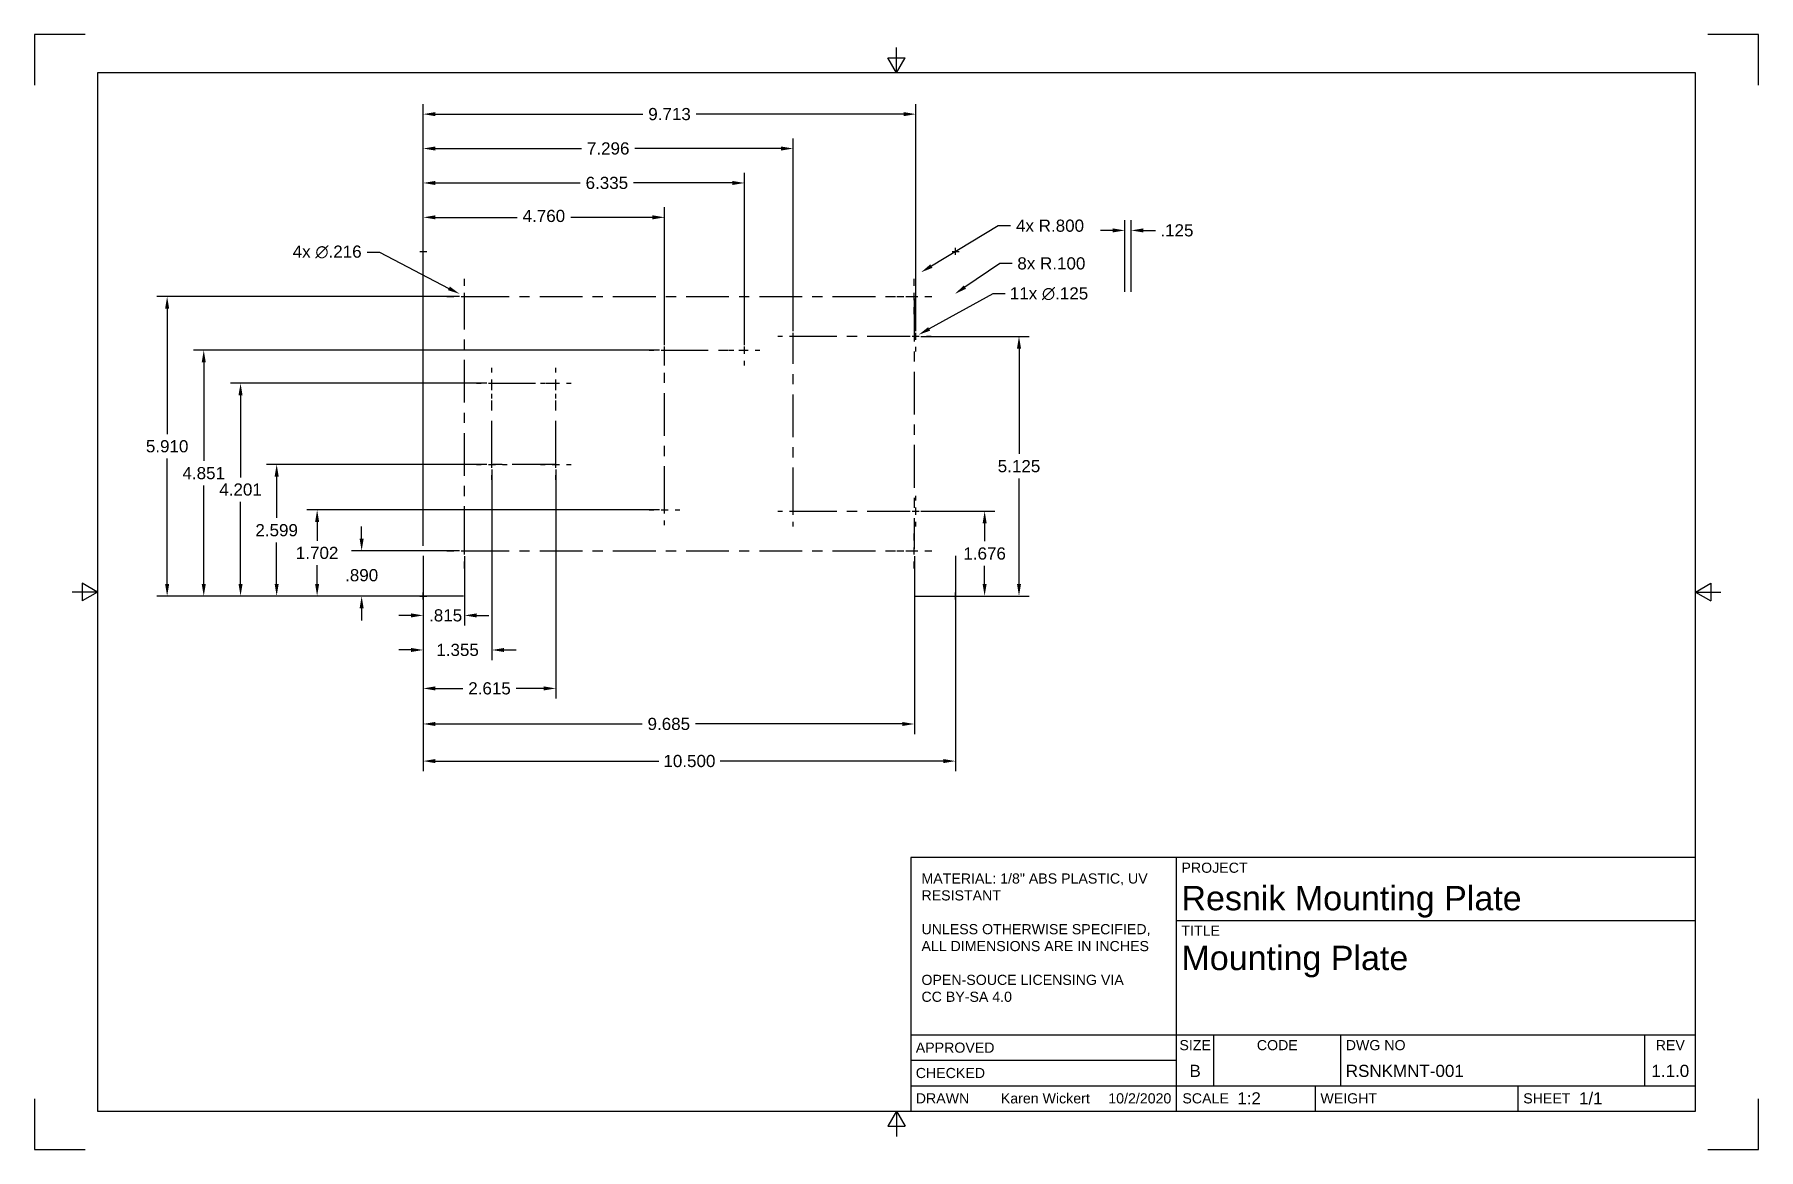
# Paper-space layout 'Sheet1' of a CAD drawing. Header units: inches. Extents: x 0 to 17, y 0 to 11.
import ezdxf
from ezdxf.enums import TextEntityAlignment as Align

# ---------------------------------------------------------------- set-up
doc = ezdxf.new("R2010")
doc.units = ezdxf.units.IN
doc.header["$LTSCALE"] = 0.75
doc.header["$MEASUREMENT"] = 0
doc.linetypes.add('CENTER2', pattern=[1.125, 0.75, -0.125, 0.125, -0.125])
for name, color, linetype, lineweight in [('Annotations', 7, 'Continuous', 25), ('Center Lines', 7, 'CENTER2', 25), ('Dimensions', 7, 'Continuous', 25)]:
    doc.layers.add(name, color=color, linetype=linetype, lineweight=lineweight)
doc.layers.add('Border', color=7, linetype='Continuous')
doc.layers.add('Titleblock', color=7, linetype='Continuous')
doc.styles.add('FusionTitle', font='')
doc.styles.get("Standard").update_dxf_attribs({"font": 'arial.ttf'})
doc.styles.get('FusionTitle').set_extended_font_data('Arial Unicode MS')
doc.dimstyles.get("Standard").update_dxf_attribs({"dimtxt": 0.12, "dimasz": 0.12, "dimexe": 0.1, "dimexo": 0.05, "dimgap": 0.06, "dimtad": 0, "dimtih": 1, "dimtoh": 1, "dimdec": 3, "dimzin": 4, "dimdsep": 46, "dimtxsty": 'Standard', "dimcen": 0, "dimclrd": 256, "dimclre": 256, "dimclrt": 256, "dimadec": 3, "dimazin": 1, "dimtp": 0.01, "dimtm": 0.01, "dimtfac": 1, "dimtdec": 3, "dimtofl": 0, "dimtmove": 0, "dimatfit": 3, "dimfxl": 1, "dimtolj": 1, "dimtzin": 4, "dimarcsym": 1})

# ---------------------------------------------------------------- blocks, each defined once
blk = doc.blocks.new('ANSI_B_SHEET')
at = {"layer": 'Border'}
for p, q in [((0.5, 11), (0, 11)), ((0, 11), (0, 10.5)), ((17, 11), (16.5, 11)), ((17, 10.5), (17, 11)), ((8.413, 10.77), (8.587, 10.77)), ((8.5, 10.62), (8.413, 10.77)), ((8.5, 10.62), (8.5, 10.87)), ((8.5, 10.62), (8.587, 10.77)), ((16.38, 10.62), (0.62, 10.62)), ((0.62, 10.62), (0.62, 0.38)), ((16.38, 0.38), (16.38, 10.62)), ((0.62, 5.5), (0.37, 5.5)), ((0.47, 5.587), (0.47, 5.413)), ((0.62, 5.5), (0.47, 5.587)), ((0.62, 5.5), (0.47, 5.413)), ((16.38, 5.5), (16.53, 5.587)), ((16.38, 5.5), (16.63, 5.5)), ((16.38, 5.5), (16.53, 5.413)), ((16.53, 5.587), (16.53, 5.413)), ((0, 0.5), (0, 0)), ((0.62, 0.38), (16.38, 0.38)), ((8.5, 0.38), (8.413, 0.23)), ((8.5, 0.38), (8.5, 0.13)), ((8.5, 0.38), (8.587, 0.23)), ((17, 0), (17, 0.5)), ((8.413, 0.23), (8.587, 0.23)), ((0, 0), (0.5, 0)), ((16.5, 0), (17, 0))]:
    blk.add_line(p, q, dxfattribs=at)
blk = doc.blocks.new('ANSI_TITLEBLOCK')
at = {"layer": 'Titleblock'}
for p, q in [((0, 2.5), (-7.74, 2.5)), ((-7.74, 2.5), (-7.74, 0)), ((-5.12, 0), (-5.12, 2.5)), ((0, 0), (0, 2.5)), ((-5.12, 1.88), (0, 1.88)), ((-7.74, 0.75), (0, 0.75)), ((-4.75, 0.25), (-4.75, 0.75)), ((-3.5, 0.25), (-3.5, 0.75)), ((-0.5, 0.25), (-0.5, 0.75)), ((-7.74, 0.5), (-5.12, 0.5)), ((-7.74, 0.25), (0, 0.25)), ((-3.75, 0), (-3.75, 0.25)), ((-1.75, 0), (-1.75, 0.25)), ((-7.74, 0), (0, 0))]:
    blk.add_line(p, q, dxfattribs=at)
at = {"layer": 'Titleblock', "style": 'FusionTitle'}
for s, p in [('PROJECT', (-5.07, 2.45)), ('TITLE', (-5.07, 1.83)), ('DWG NO', (-3.45, 0.7))]:
    blk.add_text(s, height=0.1, dxfattribs=at).set_placement(p, align=Align.TOP_LEFT)
for s, p in [('SIZE', (-4.935, 0.7)), ('CODE', (-4.125, 0.7)), ('REV', (-0.25, 0.7))]:
    blk.add_text(s, height=0.1, dxfattribs=at).set_placement(p, align=Align.TOP_CENTER)
for s, p in [('APPROVED', (-7.69, 0.625)), ('CHECKED', (-7.69, 0.375)), ('DRAWN', (-7.69, 0.125)), ('SCALE', (-5.061, 0.125)), ('WEIGHT', (-3.7, 0.125)), ('SHEET', (-1.7, 0.125))]:
    blk.add_text(s, height=0.1, dxfattribs=at).set_placement(p, align=Align.MIDDLE_LEFT)
blk.add_attdef('PROJECT', (-5.07, 1.98), '', height=0.24, dxfattribs=at)
for tag, height, p in [('TITLE_1', 0.24, (-5.07, 1.63)), ('TITLE_2', 0.24, (-5.07, 1.29)), ('TITLE_3', 0.12, (-5.07, 0.95))]:
    blk.add_attdef(tag, text='', height=height, dxfattribs=at).set_placement(p, align=Align.TOP_LEFT)
for tag, height, p in [('APPROVED_BY', 0.1, (-6.851, 0.625)), ('CHECKED_BY', 0.1, (-6.851, 0.375)), ('DRAWN_BY', 0.1, (-6.851, 0.125)), ('SCALE', 0.12, (-4.52, 0.125)), ('WEIGHT', 0.12, (-3.1, 0.125)), ('SHEET', 0.12, (-1.15, 0.125))]:
    blk.add_attdef(tag, text='', height=height, dxfattribs=at).set_placement(p, align=Align.MIDDLE_LEFT)
for tag, p in [('APPROVED_DATE', (-5.17, 0.625)), ('CHECKED_DATE', (-5.17, 0.375)), ('DRAWN_DATE', (-5.17, 0.125))]:
    blk.add_attdef(tag, text='', height=0.1, dxfattribs=at).set_placement(p, align=Align.MIDDLE_RIGHT)
for tag, p in [('SIZE', (-4.935, 0.3)), ('CODE', (-4.125, 0.3)), ('REV', (-0.25, 0.3))]:
    blk.add_attdef(tag, text='', height=0.12, dxfattribs=at).set_placement(p, align=Align.BOTTOM_CENTER)
blk.add_attdef('DWG_NO', text='', height=0.12, dxfattribs=at).set_placement((-3.45, 0.3), align=Align.BOTTOM_LEFT)
blk = doc.blocks.new('*D22')
at = {"layer": 'Defpoints', "color": 0, "transparency": 16777216}
for p in [(3.833, 5.907), (9.083, 5.907), (9.083, 3.832)]:
    blk.add_point(p, dxfattribs=at)
at = {"layer": 'Dimensions', "lineweight": -2, "transparency": 16777216}
for p, q in [((3.833, 5.857), (3.833, 3.732)), ((9.083, 5.857), (9.083, 3.732)), ((3.953, 3.832), (6.155, 3.832)), ((8.963, 3.832), (6.762, 3.832))]:
    blk.add_line(p, q, dxfattribs=at)
at = {"layer": 'Dimensions', "transparency": 16777216}
for points in [[(3.953, 3.852), (3.953, 3.812), (3.833, 3.832)], [(8.963, 3.852), (8.963, 3.812), (9.083, 3.832)]]:
    blk.add_solid(points, dxfattribs=at)
at = {"layer": 'Dimensions', "transparency": 16777216, "insert": (6.458, 3.832), "char_height": 0.12, "attachment_point": 5}
blk.add_mtext('\\A1;10.500', dxfattribs=at)
blk = doc.blocks.new('*U29')
at = {"layer": 'Center Lines', "color": 0, "ltscale": 0.75, "transparency": 16777216}
for p, q in [((0, 0.105), (0, 0.174)), ((-0.174, 0), (-0.105, 0)), ((0.105, 0), (0.174, 0)), ((0, -0.174), (0, -0.105))]:
    blk.add_line(p, q, dxfattribs=at)
at = {"layer": 'Center Lines', "color": 0, "linetype": 'Continuous', "ltscale": 0.75, "transparency": 16777216}
for p, q in [((-0.035, 0), (0.035, 0)), ((0, -0.035), (0, 0.035))]:
    blk.add_line(p, q, dxfattribs=at)
blk = doc.blocks.new('*U30')
at = {"layer": 'Center Lines', "color": 0, "ltscale": 0.75, "transparency": 16777216}
for p, q in [((0, 0.105), (0, 0.174)), ((-0.174, 0), (-0.105, 0)), ((0.105, 0), (0.174, 0)), ((0, -0.174), (0, -0.105))]:
    blk.add_line(p, q, dxfattribs=at)
at = {"layer": 'Center Lines', "color": 0, "linetype": 'Continuous', "ltscale": 0.75, "transparency": 16777216}
for p, q in [((-0.035, 0), (0.035, 0)), ((0, -0.035), (0, 0.035))]:
    blk.add_line(p, q, dxfattribs=at)
blk = doc.blocks.new('*U36')
at = {"layer": 'Center Lines', "color": 0, "ltscale": 0.75, "transparency": 16777216}
for p, q in [((0, 0.105), (0, 0.174)), ((-0.174, 0), (-0.105, 0)), ((0.105, 0), (0.174, 0)), ((0, -0.174), (0, -0.105))]:
    blk.add_line(p, q, dxfattribs=at)
at = {"layer": 'Center Lines', "color": 0, "linetype": 'Continuous', "ltscale": 0.75, "transparency": 16777216}
for p, q in [((-0.035, 0), (0.035, 0)), ((0, -0.035), (0, 0.035))]:
    blk.add_line(p, q, dxfattribs=at)
blk = doc.blocks.new('*U37')
at = {"layer": 'Center Lines', "color": 0, "ltscale": 0.75, "transparency": 16777216}
for p, q in [((-0.151, 0), (-0.105, 0)), ((0, 0.105), (0, 0.151)), ((0.105, 0), (0.151, 0)), ((0, -0.151), (0, -0.105))]:
    blk.add_line(p, q, dxfattribs=at)
at = {"layer": 'Center Lines', "color": 0, "linetype": 'Continuous', "ltscale": 0.75, "transparency": 16777216}
for p, q in [((-0.035, 0), (0.035, 0)), ((0, -0.035), (0, 0.035))]:
    blk.add_line(p, q, dxfattribs=at)
blk = doc.blocks.new('*U38')
at = {"layer": 'Center Lines', "color": 0, "ltscale": 0.75, "transparency": 16777216}
for p, q in [((-0.151, 0), (-0.105, 0)), ((0, 0.105), (0, 0.151)), ((0.105, 0), (0.151, 0)), ((0, -0.151), (0, -0.105))]:
    blk.add_line(p, q, dxfattribs=at)
at = {"layer": 'Center Lines', "color": 0, "linetype": 'Continuous', "ltscale": 0.75, "transparency": 16777216}
for p, q in [((-0.035, 0), (0.035, 0)), ((0, -0.035), (0, 0.035))]:
    blk.add_line(p, q, dxfattribs=at)
blk = doc.blocks.new('*U39')
at = {"layer": 'Center Lines', "color": 0, "ltscale": 0.75, "transparency": 16777216}
for p, q in [((-0.151, 0), (-0.105, 0)), ((0, 0.105), (0, 0.151)), ((0.105, 0), (0.151, 0)), ((0, -0.151), (0, -0.105))]:
    blk.add_line(p, q, dxfattribs=at)
at = {"layer": 'Center Lines', "color": 0, "linetype": 'Continuous', "ltscale": 0.75, "transparency": 16777216}
for p, q in [((-0.035, 0), (0.035, 0)), ((0, -0.035), (0, 0.035))]:
    blk.add_line(p, q, dxfattribs=at)
blk = doc.blocks.new('*U40')
at = {"layer": 'Center Lines', "color": 0, "ltscale": 0.75, "transparency": 16777216}
for p, q in [((-0.151, 0), (-0.105, 0)), ((0, 0.105), (0, 0.151)), ((0.105, 0), (0.151, 0)), ((0, -0.151), (0, -0.105))]:
    blk.add_line(p, q, dxfattribs=at)
at = {"layer": 'Center Lines', "color": 0, "linetype": 'Continuous', "ltscale": 0.75, "transparency": 16777216}
for p, q in [((-0.035, 0), (0.035, 0)), ((0, -0.035), (0, 0.035))]:
    blk.add_line(p, q, dxfattribs=at)
blk = doc.blocks.new('*U41')
at = {"layer": 'Center Lines', "color": 0, "ltscale": 0.75, "transparency": 16777216}
for p, q in [((-0.151, 0), (-0.105, 0)), ((0, 0.105), (0, 0.151)), ((0.105, 0), (0.151, 0)), ((0, -0.151), (0, -0.105))]:
    blk.add_line(p, q, dxfattribs=at)
at = {"layer": 'Center Lines', "color": 0, "linetype": 'Continuous', "ltscale": 0.75, "transparency": 16777216}
for p, q in [((-0.035, 0), (0.035, 0)), ((0, -0.035), (0, 0.035))]:
    blk.add_line(p, q, dxfattribs=at)
blk = doc.blocks.new('*U42')
at = {"layer": 'Center Lines', "color": 0, "ltscale": 0.75, "transparency": 16777216}
for p, q in [((-0.151, 0), (-0.105, 0)), ((0, 0.105), (0, 0.151)), ((0.105, 0), (0.151, 0)), ((0, -0.151), (0, -0.105))]:
    blk.add_line(p, q, dxfattribs=at)
at = {"layer": 'Center Lines', "color": 0, "linetype": 'Continuous', "ltscale": 0.75, "transparency": 16777216}
for p, q in [((-0.035, 0), (0.035, 0)), ((0, -0.035), (0, 0.035))]:
    blk.add_line(p, q, dxfattribs=at)
blk = doc.blocks.new('*U43')
at = {"layer": 'Center Lines', "color": 0, "ltscale": 0.75, "transparency": 16777216}
for p, q in [((-0.151, 0), (-0.105, 0)), ((0, 0.105), (0, 0.151)), ((0.105, 0), (0.151, 0)), ((0, -0.151), (0, -0.105))]:
    blk.add_line(p, q, dxfattribs=at)
at = {"layer": 'Center Lines', "color": 0, "linetype": 'Continuous', "ltscale": 0.75, "transparency": 16777216}
for p, q in [((-0.035, 0), (0.035, 0)), ((0, -0.035), (0, 0.035))]:
    blk.add_line(p, q, dxfattribs=at)
blk = doc.blocks.new('*U44')
at = {"layer": 'Center Lines', "color": 0, "ltscale": 0.75, "transparency": 16777216}
for p, q in [((-0.151, 0), (-0.105, 0)), ((0, 0.105), (0, 0.151)), ((0.105, 0), (0.151, 0)), ((0, -0.151), (0, -0.105))]:
    blk.add_line(p, q, dxfattribs=at)
at = {"layer": 'Center Lines', "color": 0, "linetype": 'Continuous', "ltscale": 0.75, "transparency": 16777216}
for p, q in [((-0.035, 0), (0.035, 0)), ((0, -0.035), (0, 0.035))]:
    blk.add_line(p, q, dxfattribs=at)
blk = doc.blocks.new('*U45')
at = {"layer": 'Center Lines', "color": 0, "ltscale": 0.75, "transparency": 16777216}
for p, q in [((-0.151, 0), (-0.105, 0)), ((0, 0.105), (0, 0.151)), ((0.105, 0), (0.151, 0)), ((0, -0.151), (0, -0.105))]:
    blk.add_line(p, q, dxfattribs=at)
at = {"layer": 'Center Lines', "color": 0, "linetype": 'Continuous', "ltscale": 0.75, "transparency": 16777216}
for p, q in [((-0.035, 0), (0.035, 0)), ((0, -0.035), (0, 0.035))]:
    blk.add_line(p, q, dxfattribs=at)
blk = doc.blocks.new('*U46')
at = {"layer": 'Center Lines', "color": 0, "ltscale": 0.75, "transparency": 16777216}
for p, q in [((-0.151, 0), (-0.105, 0)), ((0, 0.105), (0, 0.151)), ((0.105, 0), (0.151, 0)), ((0, -0.151), (0, -0.105))]:
    blk.add_line(p, q, dxfattribs=at)
at = {"layer": 'Center Lines', "color": 0, "linetype": 'Continuous', "ltscale": 0.75, "transparency": 16777216}
for p, q in [((-0.035, 0), (0.035, 0)), ((0, -0.035), (0, 0.035))]:
    blk.add_line(p, q, dxfattribs=at)
blk = doc.blocks.new('*U47')
at = {"layer": 'Center Lines', "color": 0, "ltscale": 0.75, "transparency": 16777216}
for p, q in [((-0.151, 0), (-0.105, 0)), ((0, 0.105), (0, 0.151)), ((0.105, 0), (0.151, 0)), ((0, -0.151), (0, -0.105))]:
    blk.add_line(p, q, dxfattribs=at)
at = {"layer": 'Center Lines', "color": 0, "linetype": 'Continuous', "ltscale": 0.75, "transparency": 16777216}
for p, q in [((-0.035, 0), (0.035, 0)), ((0, -0.035), (0, 0.035))]:
    blk.add_line(p, q, dxfattribs=at)
blk = doc.blocks.new('*U48')
at = {"layer": 'Center Lines', "color": 0, "ltscale": 0.75, "transparency": 16777216}
blk.add_line((-2.198, 0), (2.198, 0), dxfattribs=at)
blk = doc.blocks.new('*U49')
at = {"layer": 'Center Lines', "color": 0, "ltscale": 0.75, "transparency": 16777216}
blk.add_line((0, -1.235), (0, 1.235), dxfattribs=at)
blk = doc.blocks.new('*D50')
at = {"layer": 'Defpoints', "color": 0, "transparency": 16777216}
for p in [(3.833, 5.907), (4.241, 5.905), (4.241, 5.269)]:
    blk.add_point(p, dxfattribs=at)
at = {"layer": 'Dimensions', "lineweight": -2, "transparency": 16777216}
for p, q in [((3.833, 5.857), (3.833, 5.169)), ((4.241, 5.855), (4.241, 5.169)), ((3.713, 5.269), (3.593, 5.269)), ((4.361, 5.269), (4.481, 5.269))]:
    blk.add_line(p, q, dxfattribs=at)
at = {"layer": 'Dimensions', "transparency": 16777216}
for points in [[(3.713, 5.289), (3.713, 5.249), (3.833, 5.269)], [(4.361, 5.289), (4.361, 5.249), (4.241, 5.269)]]:
    blk.add_solid(points, dxfattribs=at)
at = {"layer": 'Dimensions', "transparency": 16777216, "insert": (4.054, 5.269), "char_height": 0.12, "attachment_point": 5}
blk.add_mtext('\\A1;.815', dxfattribs=at)
blk = doc.blocks.new('*D51')
at = {"layer": 'Defpoints', "color": 0, "transparency": 16777216}
for p in [(3.833, 5.907), (8.676, 5.905), (8.676, 4.198)]:
    blk.add_point(p, dxfattribs=at)
at = {"layer": 'Dimensions', "lineweight": -2, "transparency": 16777216}
for p, q in [((3.833, 5.857), (3.833, 4.098)), ((8.676, 5.855), (8.676, 4.098)), ((3.953, 4.198), (5.992, 4.198)), ((8.556, 4.198), (6.517, 4.198))]:
    blk.add_line(p, q, dxfattribs=at)
at = {"layer": 'Dimensions', "transparency": 16777216}
for points in [[(3.953, 4.218), (3.953, 4.178), (3.833, 4.198)], [(8.556, 4.218), (8.556, 4.178), (8.676, 4.198)]]:
    blk.add_solid(points, dxfattribs=at)
at = {"layer": 'Dimensions', "transparency": 16777216, "insert": (6.255, 4.198), "char_height": 0.12, "attachment_point": 5}
blk.add_mtext('\\A1;9.685', dxfattribs=at)
blk = doc.blocks.new('*D54')
at = {"layer": 'Defpoints', "color": 0, "transparency": 16777216}
for p in [(10.813, 9.067), (10.751, 8.412), (10.813, 8.412)]:
    blk.add_point(p, dxfattribs=at)
at = {"layer": 'Dimensions', "lineweight": -2, "transparency": 16777216}
for p, q in [((10.631, 9.067), (10.511, 9.067)), ((10.751, 8.462), (10.751, 9.167)), ((10.813, 8.462), (10.813, 9.167)), ((10.933, 9.067), (11.053, 9.067))]:
    blk.add_line(p, q, dxfattribs=at)
at = {"layer": 'Dimensions', "transparency": 16777216}
for points in [[(10.631, 9.087), (10.631, 9.047), (10.751, 9.067)], [(10.933, 9.087), (10.933, 9.047), (10.813, 9.067)]]:
    blk.add_solid(points, dxfattribs=at)
at = {"layer": 'Dimensions', "transparency": 16777216, "insert": (11.265, 9.067), "char_height": 0.12, "attachment_point": 5}
blk.add_mtext('\\A1;.125', dxfattribs=at)
blk = doc.blocks.new('*D55')
at = {"layer": 'Defpoints', "color": 0, "transparency": 16777216}
for p in [(3.226, 5.905), (4.241, 5.905), (4.28, 5.46)]:
    blk.add_point(p, dxfattribs=at)
at = {"layer": 'Dimensions', "lineweight": -2, "transparency": 16777216}
for p, q in [((3.226, 6.025), (3.226, 6.145)), ((4.191, 5.905), (3.126, 5.905)), ((4.23, 5.46), (3.126, 5.46)), ((3.226, 5.34), (3.226, 5.22))]:
    blk.add_line(p, q, dxfattribs=at)
at = {"layer": 'Dimensions', "transparency": 16777216}
for points in [[(3.206, 6.025), (3.246, 6.025), (3.226, 5.905)], [(3.206, 5.34), (3.246, 5.34), (3.226, 5.46)]]:
    blk.add_solid(points, dxfattribs=at)
at = {"layer": 'Dimensions', "transparency": 16777216, "insert": (3.226, 5.665), "char_height": 0.12, "attachment_point": 5}
blk.add_mtext('\\A1;.890', dxfattribs=at)
blk = doc.blocks.new('*D56')
at = {"layer": 'Defpoints', "color": 0, "transparency": 16777216}
for p in [(1.308, 8.415), (4.241, 8.415), (4.28, 5.46)]:
    blk.add_point(p, dxfattribs=at)
at = {"layer": 'Dimensions', "lineweight": -2, "transparency": 16777216}
for p, q in [((4.191, 8.415), (1.208, 8.415)), ((1.308, 8.295), (1.308, 7.058)), ((1.308, 5.58), (1.308, 6.816)), ((4.23, 5.46), (1.208, 5.46))]:
    blk.add_line(p, q, dxfattribs=at)
at = {"layer": 'Dimensions', "transparency": 16777216}
for points in [[(1.288, 8.295), (1.328, 8.295), (1.308, 8.415)], [(1.288, 5.58), (1.328, 5.58), (1.308, 5.46)]]:
    blk.add_solid(points, dxfattribs=at)
at = {"layer": 'Dimensions', "transparency": 16777216, "insert": (1.308, 6.937), "char_height": 0.12, "attachment_point": 5}
blk.add_mtext('\\A1;5.910', dxfattribs=at)
blk = doc.blocks.new('*U57')
at = {"layer": 'Center Lines', "color": 0, "ltscale": 0.75, "transparency": 16777216}
for p, q in [((0, 0.105), (0, 0.174)), ((-0.174, 0), (-0.105, 0)), ((0.105, 0), (0.174, 0)), ((0, -0.174), (0, -0.105))]:
    blk.add_line(p, q, dxfattribs=at)
at = {"layer": 'Center Lines', "color": 0, "linetype": 'Continuous', "ltscale": 0.75, "transparency": 16777216}
for p, q in [((-0.035, 0), (0.035, 0)), ((0, -0.035), (0, 0.035))]:
    blk.add_line(p, q, dxfattribs=at)
blk = doc.blocks.new('*D60')
at = {"layer": 'Defpoints', "color": 0, "transparency": 16777216}
for p in [(2.787, 6.31), (6.213, 6.31), (4.28, 5.46)]:
    blk.add_point(p, dxfattribs=at)
at = {"layer": 'Dimensions', "lineweight": -2, "transparency": 16777216}
for p, q in [((6.163, 6.31), (2.687, 6.31)), ((2.787, 6.19), (2.787, 6.006)), ((2.787, 5.58), (2.787, 5.764)), ((4.23, 5.46), (2.687, 5.46))]:
    blk.add_line(p, q, dxfattribs=at)
at = {"layer": 'Dimensions', "transparency": 16777216}
for points in [[(2.767, 6.19), (2.807, 6.19), (2.787, 6.31)], [(2.767, 5.58), (2.807, 5.58), (2.787, 5.46)]]:
    blk.add_solid(points, dxfattribs=at)
at = {"layer": 'Dimensions', "transparency": 16777216, "insert": (2.787, 5.885), "char_height": 0.12, "attachment_point": 5}
blk.add_mtext('\\A1;1.702', dxfattribs=at)
blk = doc.blocks.new('*D61')
at = {"layer": 'Defpoints', "color": 0, "transparency": 16777216}
for p in [(1.669, 7.885), (6.213, 7.885), (4.28, 5.46)]:
    blk.add_point(p, dxfattribs=at)
at = {"layer": 'Dimensions', "lineweight": -2, "transparency": 16777216}
for p, q in [((6.163, 7.885), (1.569, 7.885)), ((1.669, 7.765), (1.669, 6.794)), ((1.669, 5.58), (1.669, 6.551)), ((4.23, 5.46), (1.569, 5.46))]:
    blk.add_line(p, q, dxfattribs=at)
at = {"layer": 'Dimensions', "transparency": 16777216}
for points in [[(1.649, 7.765), (1.689, 7.765), (1.669, 7.885)], [(1.649, 5.58), (1.689, 5.58), (1.669, 5.46)]]:
    blk.add_solid(points, dxfattribs=at)
at = {"layer": 'Dimensions', "transparency": 16777216, "insert": (1.669, 6.672), "char_height": 0.12, "attachment_point": 5}
blk.add_mtext('\\A1;4.851', dxfattribs=at)
blk = doc.blocks.new('*D65')
at = {"layer": 'Defpoints', "color": 0, "transparency": 16777216}
for p in [(4.511, 6.759), (3.833, 5.907), (4.511, 4.928)]:
    blk.add_point(p, dxfattribs=at)
at = {"layer": 'Dimensions', "lineweight": -2, "transparency": 16777216}
for p, q in [((4.511, 6.709), (4.511, 4.828)), ((3.833, 5.857), (3.833, 4.828)), ((3.713, 4.928), (3.593, 4.928)), ((4.631, 4.928), (4.751, 4.928))]:
    blk.add_line(p, q, dxfattribs=at)
at = {"layer": 'Dimensions', "transparency": 16777216}
for points in [[(3.713, 4.948), (3.713, 4.908), (3.833, 4.928)], [(4.631, 4.948), (4.631, 4.908), (4.511, 4.928)]]:
    blk.add_solid(points, dxfattribs=at)
at = {"layer": 'Dimensions', "transparency": 16777216, "insert": (4.172, 4.928), "char_height": 0.12, "attachment_point": 5}
blk.add_mtext('\\A1;1.355', dxfattribs=at)
blk = doc.blocks.new('*D67')
at = {"layer": 'Defpoints', "color": 0, "transparency": 16777216}
for p in [(7.001, 9.535), (7.001, 7.885), (3.833, 5.907)]:
    blk.add_point(p, dxfattribs=at)
at = {"layer": 'Dimensions', "lineweight": -2, "transparency": 16777216}
for p, q in [((3.833, 5.957), (3.833, 9.635)), ((3.953, 9.535), (5.381, 9.535)), ((6.881, 9.535), (5.907, 9.535)), ((7.001, 7.935), (7.001, 9.635))]:
    blk.add_line(p, q, dxfattribs=at)
at = {"layer": 'Dimensions', "transparency": 16777216}
for points in [[(3.953, 9.555), (3.953, 9.515), (3.833, 9.535)], [(6.881, 9.555), (6.881, 9.515), (7.001, 9.535)]]:
    blk.add_solid(points, dxfattribs=at)
at = {"layer": 'Dimensions', "transparency": 16777216, "insert": (5.644, 9.535), "char_height": 0.12, "attachment_point": 5}
blk.add_mtext('\\A1;6.335', dxfattribs=at)
blk = doc.blocks.new('*D69')
at = {"layer": 'Defpoints', "color": 0, "transparency": 16777216}
for p in [(6.213, 9.196), (6.213, 7.885), (3.833, 5.907)]:
    blk.add_point(p, dxfattribs=at)
at = {"layer": 'Dimensions', "lineweight": -2, "transparency": 16777216}
for p, q in [((3.833, 5.957), (3.833, 9.296)), ((3.953, 9.196), (4.759, 9.196)), ((6.093, 9.196), (5.288, 9.196)), ((6.213, 7.935), (6.213, 9.296))]:
    blk.add_line(p, q, dxfattribs=at)
at = {"layer": 'Dimensions', "transparency": 16777216}
for points in [[(3.953, 9.216), (3.953, 9.176), (3.833, 9.196)], [(6.093, 9.216), (6.093, 9.176), (6.213, 9.196)]]:
    blk.add_solid(points, dxfattribs=at)
at = {"layer": 'Dimensions', "transparency": 16777216, "insert": (5.023, 9.209), "char_height": 0.12, "attachment_point": 5}
blk.add_mtext('\\A1;4.760', dxfattribs=at)
blk = doc.blocks.new('*U71')
at = {"layer": 'Center Lines', "color": 0, "ltscale": 0.75, "transparency": 16777216}
blk.add_line((-2.198, 0), (2.198, 0), dxfattribs=at)
blk = doc.blocks.new('*U72')
at = {"layer": 'Center Lines', "color": 0, "ltscale": 0.75, "transparency": 16777216}
blk.add_line((0, 1.235), (0, -1.235), dxfattribs=at)
blk = doc.blocks.new('*U77')
at = {"layer": 'Center Lines', "color": 0, "ltscale": 0.75, "transparency": 16777216}
blk.add_line((0, -0.779), (0, 0.779), dxfattribs=at)
blk = doc.blocks.new('*U78')
at = {"layer": 'Center Lines', "color": 0, "ltscale": 0.75, "transparency": 16777216}
blk.add_line((-0.385, 0), (0.385, 0), dxfattribs=at)
blk = doc.blocks.new('*D84')
at = {"layer": 'Defpoints', "color": 0, "transparency": 16777216}
for p in [(9.033, 8.412), (9.075, 8.44)]:
    blk.add_point(p, dxfattribs=at)
at = {"layer": 'Dimensions', "lineweight": -2, "transparency": 16777216}
for p, q in [((9.519, 8.741), (9.174, 8.508)), ((9.639, 8.741), (9.519, 8.741))]:
    blk.add_line(p, q, dxfattribs=at)
at = {"layer": 'Dimensions', "transparency": 16777216}
blk.add_solid([(9.163, 8.524), (9.185, 8.491), (9.075, 8.44)], dxfattribs=at)
at = {"layer": 'Dimensions', "transparency": 16777216, "insert": (10.027, 8.741), "char_height": 0.12, "attachment_point": 5}
blk.add_mtext('\\A1;8x R.100', dxfattribs=at)
blk = doc.blocks.new('*D85')
at = {"layer": 'Defpoints', "color": 0, "transparency": 16777216}
for p in [(9.426, 9.066), (9.083, 8.86)]:
    blk.add_point(p, dxfattribs=at)
at = {"layer": 'Dimensions', "lineweight": -2, "transparency": 16777216}
for p, q in [((9.503, 9.113), (8.844, 8.715)), ((9.623, 9.113), (9.503, 9.113))]:
    blk.add_line(p, q, dxfattribs=at)
at = {"layer": 'Dimensions', "transparency": 16777216}
blk.add_solid([(8.833, 8.732), (8.854, 8.698), (8.741, 8.653)], dxfattribs=at)
at = {"layer": 'Dimensions', "transparency": 16777216, "insert": (10.014, 9.113), "char_height": 0.12, "attachment_point": 5}
blk.add_mtext('\\A1;4x R.800', dxfattribs=at)
blk = doc.blocks.new('*D87')
at = {"layer": 'Defpoints', "color": 0, "transparency": 16777216}
for p in [(4.193, 8.44), (4.289, 8.39)]:
    blk.add_point(p, dxfattribs=at)
at = {"layer": 'Dimensions', "lineweight": -2, "transparency": 16777216}
for p, q in [((3.281, 8.854), (3.401, 8.854)), ((3.401, 8.854), (4.087, 8.495))]:
    blk.add_line(p, q, dxfattribs=at)
at = {"layer": 'Dimensions', "transparency": 16777216}
blk.add_solid([(4.096, 8.513), (4.077, 8.478), (4.193, 8.44)], dxfattribs=at)
at = {"layer": 'Dimensions', "transparency": 16777216, "insert": (2.886, 8.854), "char_height": 0.12, "attachment_point": 5}
blk.add_mtext('\\A1;4x ∅.216', dxfattribs=at)
blk = doc.blocks.new('*D89')
at = {"layer": 'Defpoints', "color": 0, "transparency": 16777216}
for p in [(2.388, 6.759), (4.511, 6.759), (4.28, 5.46)]:
    blk.add_point(p, dxfattribs=at)
at = {"layer": 'Dimensions', "lineweight": -2, "transparency": 16777216}
for p, q in [((4.461, 6.759), (2.288, 6.759)), ((2.388, 6.639), (2.388, 6.231)), ((2.388, 5.58), (2.388, 5.988)), ((4.23, 5.46), (2.288, 5.46))]:
    blk.add_line(p, q, dxfattribs=at)
at = {"layer": 'Dimensions', "transparency": 16777216}
for points in [[(2.368, 6.639), (2.408, 6.639), (2.388, 6.759)], [(2.368, 5.58), (2.408, 5.58), (2.388, 5.46)]]:
    blk.add_solid(points, dxfattribs=at)
at = {"layer": 'Dimensions', "transparency": 16777216, "insert": (2.388, 6.109), "char_height": 0.12, "attachment_point": 5}
blk.add_mtext('\\A1;2.599', dxfattribs=at)
blk = doc.blocks.new('*D90')
at = {"layer": 'Defpoints', "color": 0, "transparency": 16777216}
for p in [(2.032, 7.56), (4.511, 7.56), (4.28, 5.46)]:
    blk.add_point(p, dxfattribs=at)
at = {"layer": 'Dimensions', "lineweight": -2, "transparency": 16777216}
for p, q in [((4.461, 7.56), (1.932, 7.56)), ((2.032, 7.44), (2.032, 6.631)), ((2.032, 5.58), (2.032, 6.389)), ((4.23, 5.46), (1.932, 5.46))]:
    blk.add_line(p, q, dxfattribs=at)
at = {"layer": 'Dimensions', "transparency": 16777216}
for points in [[(2.012, 7.44), (2.052, 7.44), (2.032, 7.56)], [(2.012, 5.58), (2.052, 5.58), (2.032, 5.46)]]:
    blk.add_solid(points, dxfattribs=at)
at = {"layer": 'Dimensions', "transparency": 16777216, "insert": (2.032, 6.51), "char_height": 0.12, "attachment_point": 5}
blk.add_mtext('\\A1;4.201', dxfattribs=at)
blk = doc.blocks.new('*D91')
at = {"layer": 'Defpoints', "color": 0, "transparency": 16777216}
for p in [(8.69, 6.298), (9.369, 6.298), (8.636, 5.46)]:
    blk.add_point(p, dxfattribs=at)
at = {"layer": 'Dimensions', "lineweight": -2, "transparency": 16777216}
for p, q in [((8.74, 6.298), (9.469, 6.298)), ((9.369, 6.178), (9.369, 6)), ((9.369, 5.58), (9.369, 5.757)), ((8.686, 5.46), (9.469, 5.46))]:
    blk.add_line(p, q, dxfattribs=at)
at = {"layer": 'Dimensions', "transparency": 16777216}
for points in [[(9.349, 6.178), (9.389, 6.178), (9.369, 6.298)], [(9.349, 5.58), (9.389, 5.58), (9.369, 5.46)]]:
    blk.add_solid(points, dxfattribs=at)
at = {"layer": 'Dimensions', "transparency": 16777216, "insert": (9.369, 5.879), "char_height": 0.12, "attachment_point": 5}
blk.add_mtext('\\A1;1.676', dxfattribs=at)
blk = doc.blocks.new('*D92')
at = {"layer": 'Defpoints', "color": 0, "transparency": 16777216}
for p in [(8.69, 8.022), (9.708, 8.022), (8.636, 5.46)]:
    blk.add_point(p, dxfattribs=at)
at = {"layer": 'Dimensions', "lineweight": -2, "transparency": 16777216}
for p, q in [((8.74, 8.022), (9.808, 8.022)), ((9.708, 7.902), (9.708, 6.862)), ((9.708, 5.58), (9.708, 6.62)), ((8.686, 5.46), (9.808, 5.46))]:
    blk.add_line(p, q, dxfattribs=at)
at = {"layer": 'Dimensions', "transparency": 16777216}
for points in [[(9.688, 7.902), (9.728, 7.902), (9.708, 8.022)], [(9.688, 5.58), (9.728, 5.58), (9.708, 5.46)]]:
    blk.add_solid(points, dxfattribs=at)
at = {"layer": 'Dimensions', "transparency": 16777216, "insert": (9.708, 6.741), "char_height": 0.12, "attachment_point": 5}
blk.add_mtext('\\A1;5.125', dxfattribs=at)
blk = doc.blocks.new('*D94')
at = {"layer": 'Defpoints', "color": 0, "transparency": 16777216}
for p in [(5.141, 6.759), (3.833, 5.907), (5.141, 4.549)]:
    blk.add_point(p, dxfattribs=at)
at = {"layer": 'Dimensions', "lineweight": -2, "transparency": 16777216}
for p, q in [((5.141, 6.709), (5.141, 4.449)), ((3.833, 5.857), (3.833, 4.449)), ((3.953, 4.549), (4.223, 4.549)), ((5.021, 4.549), (4.751, 4.549))]:
    blk.add_line(p, q, dxfattribs=at)
at = {"layer": 'Dimensions', "transparency": 16777216}
for points in [[(3.953, 4.569), (3.953, 4.529), (3.833, 4.549)], [(5.021, 4.569), (5.021, 4.529), (5.141, 4.549)]]:
    blk.add_solid(points, dxfattribs=at)
at = {"layer": 'Dimensions', "transparency": 16777216, "insert": (4.487, 4.549), "char_height": 0.12, "attachment_point": 5}
blk.add_mtext('\\A1;2.615', dxfattribs=at)
blk = doc.blocks.new('*D95')
at = {"layer": 'Defpoints', "color": 0, "transparency": 16777216}
for p in [(8.663, 8.007), (8.717, 8.037)]:
    blk.add_point(p, dxfattribs=at)
at = {"layer": 'Dimensions', "lineweight": -2, "transparency": 16777216}
for p, q in [((9.45, 8.442), (8.822, 8.096)), ((9.57, 8.442), (9.45, 8.442))]:
    blk.add_line(p, q, dxfattribs=at)
at = {"layer": 'Dimensions', "transparency": 16777216}
blk.add_solid([(8.813, 8.113), (8.832, 8.078), (8.717, 8.037)], dxfattribs=at)
at = {"layer": 'Dimensions', "transparency": 16777216, "insert": (10.004, 8.442), "char_height": 0.12, "attachment_point": 5}
blk.add_mtext('\\A1;11x ∅.125', dxfattribs=at)
blk = doc.blocks.new('*U96')
at = {"layer": 'Center Lines', "color": 0, "ltscale": 0.75, "transparency": 16777216}
blk.add_line((-0.596, 0), (0.596, 0), dxfattribs=at)
blk = doc.blocks.new('*D97')
at = {"layer": 'Defpoints', "color": 0, "transparency": 16777216}
for p in [(7.481, 9.875), (7.481, 8.022), (3.833, 5.907)]:
    blk.add_point(p, dxfattribs=at)
at = {"layer": 'Dimensions', "lineweight": -2, "transparency": 16777216}
for p, q in [((3.833, 5.957), (3.833, 9.975)), ((3.953, 9.875), (5.395, 9.875)), ((7.361, 9.875), (5.919, 9.875)), ((7.481, 8.072), (7.481, 9.975))]:
    blk.add_line(p, q, dxfattribs=at)
at = {"layer": 'Dimensions', "transparency": 16777216}
for points in [[(3.953, 9.895), (3.953, 9.855), (3.833, 9.875)], [(7.361, 9.895), (7.361, 9.855), (7.481, 9.875)]]:
    blk.add_solid(points, dxfattribs=at)
at = {"layer": 'Dimensions', "transparency": 16777216, "insert": (5.657, 9.875), "char_height": 0.12, "attachment_point": 5}
blk.add_mtext('\\A1;7.296', dxfattribs=at)
blk = doc.blocks.new('*D98')
at = {"layer": 'Defpoints', "color": 0, "transparency": 16777216}
for p in [(8.69, 10.214), (8.69, 8.022), (3.833, 5.907)]:
    blk.add_point(p, dxfattribs=at)
at = {"layer": 'Dimensions', "lineweight": -2, "transparency": 16777216}
for p, q in [((3.833, 5.957), (3.833, 10.314)), ((3.953, 10.214), (5.999, 10.214)), ((8.57, 10.214), (6.524, 10.214)), ((8.69, 8.072), (8.69, 10.314))]:
    blk.add_line(p, q, dxfattribs=at)
at = {"layer": 'Dimensions', "transparency": 16777216}
for points in [[(3.953, 10.234), (3.953, 10.194), (3.833, 10.214)], [(8.57, 10.234), (8.57, 10.194), (8.69, 10.214)]]:
    blk.add_solid(points, dxfattribs=at)
at = {"layer": 'Dimensions', "transparency": 16777216, "insert": (6.262, 10.214), "char_height": 0.12, "attachment_point": 5}
blk.add_mtext('\\A1;9.713', dxfattribs=at)
blk = doc.blocks.new('*U99')
at = {"layer": 'Center Lines', "color": 0, "ltscale": 0.75, "transparency": 16777216}
blk.add_line((0, -0.392), (0, 0.392), dxfattribs=at)
blk = doc.blocks.new('*U100')
at = {"layer": 'Center Lines', "color": 0, "ltscale": 0.75, "transparency": 16777216}
blk.add_line((0.307, 0), (-0.307, 0), dxfattribs=at)
blk = doc.blocks.new('*U101')
at = {"layer": 'Center Lines', "color": 0, "ltscale": 0.75, "transparency": 16777216}
blk.add_line((0, -0.392), (0, 0.392), dxfattribs=at)
blk = doc.blocks.new('*U102')
at = {"layer": 'Center Lines', "color": 0, "ltscale": 0.75, "transparency": 16777216}
blk.add_line((-0.307, 0), (0.307, 0), dxfattribs=at)
blk = doc.blocks.new('*U103')
at = {"layer": 'Center Lines', "color": 0, "ltscale": 0.75, "transparency": 16777216}
blk.add_line((0, -0.854), (0, 0.854), dxfattribs=at)
blk = doc.blocks.new('*U104')
at = {"layer": 'Center Lines', "color": 0, "ltscale": 0.75, "transparency": 16777216}
blk.add_line((-0.596, 0), (0.596, 0), dxfattribs=at)
blk = doc.blocks.new('*U105')
at = {"layer": 'Center Lines', "color": 0, "linetype": 'Continuous', "ltscale": 0.75, "transparency": 16777216}
for p, q in [((-0.035, 0), (0.035, 0)), ((0, -0.035), (0, 0.035))]:
    blk.add_line(p, q, dxfattribs=at)
blk = doc.blocks.new('*U106')
at = {"layer": 'Center Lines', "color": 0, "linetype": 'Continuous', "ltscale": 0.75, "transparency": 16777216}
for p, q in [((-0.035, 0), (0.035, 0)), ((0, -0.035), (0, 0.035))]:
    blk.add_line(p, q, dxfattribs=at)
blk = doc.blocks.new('*U107')
at = {"layer": 'Center Lines', "color": 0, "linetype": 'Continuous', "ltscale": 0.75, "transparency": 16777216}
for p, q in [((-0.035, 0), (0.035, 0)), ((0, -0.035), (0, 0.035))]:
    blk.add_line(p, q, dxfattribs=at)
blk = doc.blocks.new('*U108')
at = {"layer": 'Center Lines', "color": 0, "linetype": 'Continuous', "ltscale": 0.75, "transparency": 16777216}
for p, q in [((-0.035, 0), (0.035, 0)), ((0, -0.035), (0, 0.035))]:
    blk.add_line(p, q, dxfattribs=at)

psp = doc.layouts.new('Sheet1')

# ---------------------------------------------------------------- block references
at = {"layer": 'Border'}
psp.add_blockref('ANSI_B_SHEET', (0, 0), dxfattribs=at)
at = {"layer": 'Center Lines', "ltscale": 0.75}
for name, p in [('*U108', (3.83327, 8.85966)), ('*U105', (9.08327, 8.85966)), ('*U36', (4.24077, 8.41466)), ('*U57', (8.67577, 8.41466)), ('*U49', (4.24077, 7.15966)), ('*U71', (6.45827, 8.41466)), ('*U72', (8.67577, 7.15966)), ('*U46', (7.48148, 8.02236)), ('*U47', (8.68994, 8.02236)), ('*U41', (6.21339, 7.88525)), ('*U42', (7.00079, 7.88525)), ('*U103', (7.48148, 7.16006)), ('*U104', (8.08571, 8.02236)), ('*U77', (6.21339, 7.09785)), ('*U78', (6.60709, 7.88525)), ('*U37', (4.51081, 7.56025)), ('*U39', (5.14073, 7.56025)), ('*U101', (4.51081, 7.15966)), ('*U102', (4.82577, 7.56025)), ('*U99', (5.14073, 7.15966)), ('*U38', (4.51081, 6.75907)), ('*U40', (5.14073, 6.75907)), ('*U100', (4.82577, 6.75907)), ('*U43', (6.21339, 6.31045)), ('*U45', (7.48148, 6.29775)), ('*U96', (8.08571, 6.29775)), ('*U44', (8.68994, 6.29775)), ('*U29', (4.24077, 5.90466)), ('*U30', (8.67577, 5.90466)), ('*U48', (6.45827, 5.90466)), ('*U107', (3.83327, 5.45966)), ('*U106', (9.08327, 5.45966))]:
    psp.add_blockref(name, p, dxfattribs=at)
at = {"layer": 'Titleblock'}
psp.add_blockref('ANSI_TITLEBLOCK', (16.38, 0.38), dxfattribs=at).add_auto_attribs({'SHEET': '1/1', 'SCALE': '1:2', 'DRAWN_DATE': '10/2/2020', 'DRAWN_BY': 'Karen Wickert', 'DWG_NO': 'RSNKMNT-001', 'SIZE': 'B', 'REV': '1.1.0', 'PROJECT': 'Resnik Mounting Plate', 'TITLE_1': 'Mounting Plate'})

# ---------------------------------------------------------------- texts
at = {"layer": 'Annotations', "insert": (8.74609, 2.72394), "char_height": 0.1, "attachment_point": 1}
psp.add_mtext_dynamic_manual_height_columns('MATERIAL: 1/8" ABS PLASTIC, UV RESISTANT\\P\\PUNLESS OTHERWISE SPECIFIED, ALL DIMENSIONS ARE IN INCHES\\P\\POPEN-SOUCE LICENSING VIA \\PCC BY-SA 4.0', width=2.4951452, gutter_width=0.6, heights=[0], dxfattribs=at)

# ---------------------------------------------------------------- dimensions: what is measured, and where the dimension line sits
at = {"layer": 'Dimensions'}
for base, p2, picture, middle in [((8.68994, 10.21432), (8.68994, 8.02236), '*D98', (6.26161, 10.21432)), ((7.48148, 9.87491), (7.48148, 8.02236), '*D97', (5.65737, 9.87491)), ((5.14073, 4.54923), (5.14073, 6.75907), '*D94', (4.487, 4.54923))]:
    dim = psp.add_linear_dim(base=base, p1=(3.83327, 5.90688), p2=p2, dimstyle='Standard', override={"dimlfac": -2, "dimtmove": 1}, dxfattribs=at)
    dim.commit()
    dim.dimension.update_dxf_attribs({"geometry": picture, "text_midpoint": middle})
for base, p2, override, picture, middle in [((7.00079, 9.5355), (7.00079, 7.88525), {"dimlfac": -2}, '*D67', (5.64415, 9.5355)), ((6.21339, 9.19609), (6.21339, 7.88525), {"dimlfac": -2, "dimtmove": 1}, '*D69', (5.02333, 9.20919)), ((4.51081, 4.92806), (4.51081, 6.75907), {"dimlfac": -2}, '*D65', (4.17204, 4.92806)), ((4.24077, 5.26859), (4.24077, 5.90466), {"dimlfac": -2}, '*D50', (4.05354, 5.26859)), ((9.08327, 3.83223), (9.08327, 5.90688), {"dimlfac": -2}, '*D22', (6.45827, 3.83223)), ((8.67577, 4.19759), (8.67577, 5.90466), {"dimlfac": -2}, '*D51', (6.25452, 4.19759))]:
    dim = psp.add_linear_dim(base=base, p1=(3.83327, 5.90688), p2=p2, dimstyle='Standard', override=override, dxfattribs=at)
    dim.commit()
    dim.dimension.update_dxf_attribs({"geometry": picture, "text_midpoint": middle, "dimtype": 160})
for center, mpoint, text, picture, middle in [((9.08327, 8.85966), (9.42569, 9.06642), '4x <>', '*D85', (10.01362, 9.11323)), ((9.03327, 8.41245), (9.07469, 8.44045), '8x <>', '*D84', (10.02692, 8.74072))]:
    dim = psp.add_radius_dim(center=center, mpoint=mpoint, text=text, dimstyle='Standard', override={"dimlfac": -2, "dimse1": 1}, dxfattribs=at)
    dim.commit()
    dim.dimension.update_dxf_attribs({"geometry": picture, "text_midpoint": middle, "dimtype": 164})
for p1, p2, text, picture, middle in [((4.28863, 8.38966), (4.19291, 8.43967), '4x <>', '*D87', (2.88553, 8.8535)), ((8.66259, 8.00724), (8.71729, 8.03748), '11x <>', '*D95', (10.00423, 8.44247))]:
    dim = psp.add_diameter_dim_2p(p1=p1, p2=p2, text=text, dimstyle='Standard', override={"dimlfac": -2}, dxfattribs=at)
    dim.commit()
    dim.dimension.update_dxf_attribs({"geometry": picture, "text_midpoint": middle, "dimtype": 163})
for base, p1, p2, angle, picture, middle in [((10.81313, 9.06663), (10.75063, 8.41245), (10.81313, 8.41245), 180, '*D54', (11.26529, 9.06663)), ((9.70818, 8.02236), (8.63606, 5.45966), (8.68994, 8.02236), 90, '*D92', (9.70818, 6.74101)), ((2.03224, 7.56025), (4.28048, 5.45966), (4.51081, 7.56025), 90, '*D90', (2.03224, 6.50996)), ((2.38849, 6.75907), (4.28048, 5.45966), (4.51081, 6.75907), 90, '*D89', (2.38849, 6.10937)), ((9.36876, 6.29775), (8.63606, 5.45966), (8.68994, 6.29775), 90, '*D91', (9.36876, 5.87871))]:
    dim = psp.add_linear_dim(base=base, p1=p1, p2=p2, angle=angle, dimstyle='Standard', override={"dimlfac": -2, "dimclrd": 256, "dimclre": 256}, dxfattribs=at)
    dim.commit()
    dim.dimension.update_dxf_attribs({"geometry": picture, "text_midpoint": middle})
for base, p2, picture, middle in [((1.30779, 8.41466), (4.24077, 8.41466), '*D56', (1.30779, 6.93716)), ((1.66945, 7.88525), (6.21339, 7.88525), '*D61', (1.66945, 6.67246)), ((2.78731, 6.31045), (6.21339, 6.31045), '*D60', (2.78731, 5.88506)), ((3.22569, 5.90466), (4.24077, 5.90466), '*D55', (3.22569, 5.66508))]:
    dim = psp.add_linear_dim(base=base, p1=(4.28048, 5.45966), p2=p2, angle=90, dimstyle='Standard', override={"dimlfac": -2}, dxfattribs=at)
    dim.commit()
    dim.dimension.update_dxf_attribs({"geometry": picture, "text_midpoint": middle, "dimtype": 160})

doc.saveas('drawing.dxf')
